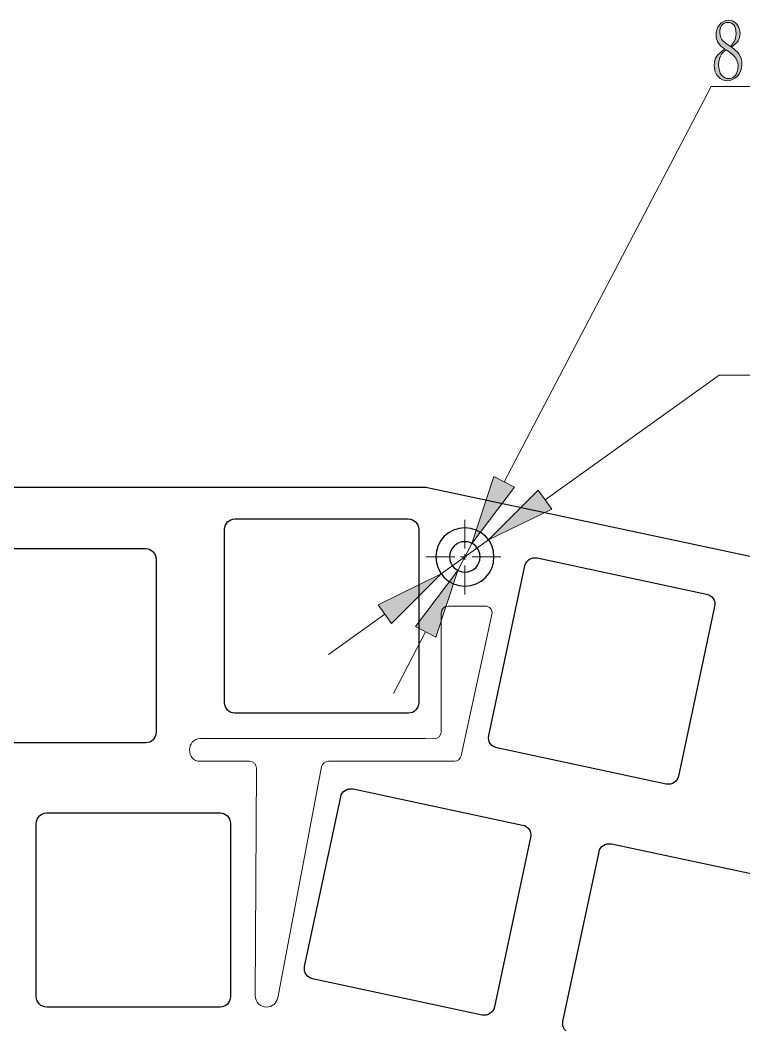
# Model space of a CAD drawing. Header units: inches. Extents: x 57 to 395, y 104 to 257.
# Drawn here: x 114.6 to 166.8, y 182.8 to 255.2 of the extents above; entities that cross this region are included whole.
import ezdxf

# ---------------------------------------------------------------- set-up
doc = ezdxf.new("R2010")
doc.units = ezdxf.units.IN
doc.header["$MEASUREMENT"] = 0
doc.linetypes.add('AI-Linetype-1', pattern=[3.308389, 2.067743, -0.413549, 0.413549, -0.413549])
doc.linetypes.add('AI-Linetype-2', pattern=[3.308389, 2.067743, -0.413549, 0.413549, -0.413549])
doc.layers.add('_U+56FE_U+5C42 5', color=7, linetype='Continuous')
doc.layers.add('center_line', color=7, linetype='Continuous')

# ---------------------------------------------------------------- blocks, each defined once
blk = doc.blocks.new('block 21')
at = {"color": 7, "lineweight": 25}
blk.add_open_spline([(151.387, 196.323), (151.473, 196.728), (151.215, 197.127), (150.81, 197.213), (150.81, 197.213), (138.583, 199.812), (138.583, 199.812), (138.178, 199.898), (137.779, 199.639), (137.693, 199.234), (137.693, 199.234), (135.094, 187.007), (135.094, 187.007), (135.008, 186.602), (135.267, 186.204), (135.672, 186.118), (135.672, 186.118), (147.899, 183.519), (147.899, 183.519), (148.304, 183.433), (148.702, 183.691), (148.788, 184.096), (148.788, 184.096), (151.387, 196.323), (151.387, 196.323)], degree=3, knots=[0, 0, 0, 0, 1, 1, 1, 2, 2, 2, 3, 3, 3, 4, 4, 4, 5, 5, 5, 6, 6, 6, 7, 7, 7, 8, 8, 8, 8], dxfattribs=at)
blk = doc.blocks.new('block 22')
at = {"color": 7, "lineweight": 25}
blk.add_open_spline([(166.533, 179.558), (166.938, 179.472), (167.336, 179.73), (167.422, 180.136), (167.422, 180.136), (170.021, 192.362), (170.021, 192.362), (170.107, 192.768), (169.848, 193.166), (169.443, 193.252), (169.443, 193.252), (157.216, 195.851), (157.216, 195.851), (156.811, 195.937), (156.413, 195.678), (156.327, 195.273), (156.327, 195.273), (153.728, 183.046), (153.728, 183.046), (153.642, 182.641), (153.901, 182.243), (154.306, 182.157), (154.306, 182.157), (166.533, 179.558), (166.533, 179.558)], degree=3, knots=[0, 0, 0, 0, 1, 1, 1, 2, 2, 2, 3, 3, 3, 4, 4, 4, 5, 5, 5, 6, 6, 6, 7, 7, 7, 8, 8, 8, 8], dxfattribs=at)
blk = doc.blocks.new('block 26')
at = {"color": 7, "lineweight": 25}
blk.add_open_spline([(129.741, 184.835), (129.741, 184.835), (129.741, 197.335), (129.741, 197.335), (129.741, 197.749), (129.405, 198.085), (128.991, 198.085), (128.991, 198.085), (116.491, 198.085), (116.491, 198.085), (116.077, 198.085), (115.741, 197.749), (115.741, 197.335), (115.741, 197.335), (115.741, 184.835), (115.741, 184.835), (115.741, 184.421), (116.077, 184.085), (116.491, 184.085), (116.491, 184.085), (128.991, 184.085), (128.991, 184.085), (129.405, 184.085), (129.741, 184.421), (129.741, 184.835)], degree=3, knots=[0, 0, 0, 0, 1, 1, 1, 2, 2, 2, 3, 3, 3, 4, 4, 4, 5, 5, 5, 6, 6, 6, 7, 7, 7, 8, 8, 8, 8], dxfattribs=at)
blk = doc.blocks.new('block 28')
at = {"color": 7, "lineweight": 25}
blk.add_open_spline([(151.863, 216.462), (151.458, 216.548), (151.059, 216.289), (150.973, 215.884), (150.973, 215.884), (148.374, 203.657), (148.374, 203.657), (148.288, 203.252), (148.547, 202.854), (148.952, 202.768), (148.952, 202.768), (161.179, 200.169), (161.179, 200.169), (161.584, 200.083), (161.982, 200.341), (162.068, 200.746), (162.068, 200.746), (164.667, 212.973), (164.667, 212.973), (164.753, 213.378), (164.495, 213.777), (164.09, 213.863), (164.09, 213.863), (151.863, 216.462), (151.863, 216.462)], degree=3, knots=[0, 0, 0, 0, 1, 1, 1, 2, 2, 2, 3, 3, 3, 4, 4, 4, 5, 5, 5, 6, 6, 6, 7, 7, 7, 8, 8, 8, 8], dxfattribs=at)
blk = doc.blocks.new('block 33')
at = {"color": 7, "lineweight": 25}
blk.add_open_spline([(124.381, 203.885), (124.381, 203.885), (124.381, 216.385), (124.381, 216.385), (124.381, 216.799), (124.045, 217.135), (123.631, 217.135), (123.631, 217.135), (111.131, 217.135), (111.131, 217.135), (110.717, 217.135), (110.381, 216.799), (110.381, 216.385), (110.381, 216.385), (110.381, 203.885), (110.381, 203.885), (110.381, 203.471), (110.717, 203.135), (111.131, 203.135), (111.131, 203.135), (123.631, 203.135), (123.631, 203.135), (124.045, 203.135), (124.381, 203.471), (124.381, 203.885)], degree=3, knots=[0, 0, 0, 0, 1, 1, 1, 2, 2, 2, 3, 3, 3, 4, 4, 4, 5, 5, 5, 6, 6, 6, 7, 7, 7, 8, 8, 8, 8], dxfattribs=at)
blk = doc.blocks.new('block 71')
at = {"color": 7, "lineweight": 25}
blk.add_open_spline([(145.552, 216.537), (145.552, 217.145), (146.045, 217.637), (146.652, 217.637), (147.26, 217.637), (147.752, 217.145), (147.752, 216.537), (147.752, 215.93), (147.26, 215.437), (146.652, 215.437), (146.045, 215.437), (145.552, 215.93), (145.552, 216.537)], degree=3, knots=[0, 0, 0, 0, 1, 1, 1, 2, 2, 2, 3, 3, 3, 4, 4, 4, 4], dxfattribs=at)
blk = doc.blocks.new('block 84')
at = {"color": 7, "lineweight": 25}
blk.add_open_spline([(143.321, 206.025), (143.321, 206.025), (143.321, 218.525), (143.321, 218.525), (143.321, 218.939), (142.985, 219.275), (142.571, 219.275), (142.571, 219.275), (130.071, 219.275), (130.071, 219.275), (129.657, 219.275), (129.321, 218.939), (129.321, 218.525), (129.321, 218.525), (129.321, 206.025), (129.321, 206.025), (129.321, 205.611), (129.657, 205.275), (130.071, 205.275), (130.071, 205.275), (142.571, 205.275), (142.571, 205.275), (142.985, 205.275), (143.321, 205.611), (143.321, 206.025)], degree=3, knots=[0, 0, 0, 0, 1, 1, 1, 2, 2, 2, 3, 3, 3, 4, 4, 4, 5, 5, 5, 6, 6, 6, 7, 7, 7, 8, 8, 8, 8], dxfattribs=at)
blk = doc.blocks.new('block 96')
at = {"color": 7, "lineweight": 25}
blk.add_open_spline([(143.825, 221.555), (143.825, 221.555), (77.606, 221.555), (77.606, 221.555), (77.606, 221.555), (77.043, 225.279), (77.043, 225.279), (76.932, 226.013), (76.302, 226.555), (75.56, 226.555), (75.56, 226.555), (67.733, 226.555), (67.733, 226.555), (66.905, 226.555), (66.233, 225.884), (66.233, 225.055), (66.233, 225.055), (66.233, 209.025), (66.233, 209.025), (66.233, 208.197), (65.562, 207.525), (64.733, 207.525), (64.733, 207.525), (58.7, 207.525), (58.7, 207.525), (57.871, 207.525), (57.2, 206.854), (57.2, 206.025), (57.2, 206.025), (57.2, 160.183), (57.2, 160.183), (57.2, 159.907), (57.424, 159.683), (57.7, 159.683), (57.7, 159.683), (68.702, 159.683), (68.702, 159.683), (69.531, 159.683), (70.202, 159.011), (70.202, 158.183), (70.202, 158.183), (70.202, 122.255), (70.202, 122.255), (70.202, 121.427), (70.874, 120.755), (71.702, 120.755), (71.702, 120.755), (75.56, 120.755), (75.56, 120.755), (76.302, 120.755), (76.932, 121.297), (77.043, 122.031), (77.043, 122.031), (77.606, 125.755), (77.606, 125.755), (77.606, 125.755), (133.703, 125.755), (133.703, 125.755), (134.807, 125.755), (135.703, 126.651), (135.703, 127.755), (135.703, 127.758), (135.703, 127.761), (135.703, 127.764), (135.703, 127.764), (135.7, 128.359), (135.7, 128.359), (135.688, 129.768), (136.658, 130.996), (138.033, 131.31), (139.648, 131.678), (141.256, 130.668), (141.625, 129.052), (141.625, 129.052), (142.605, 124.757), (142.605, 124.757), (142.779, 123.998), (143.377, 123.408), (144.139, 123.246), (144.139, 123.246), (191.002, 113.285), (191.002, 113.285), (191.002, 113.285), (190.754, 109.123), (190.754, 109.123), (190.71, 108.382), (191.214, 107.721), (191.939, 107.566), (191.939, 107.566), (206.061, 104.565), (206.061, 104.565), (206.871, 104.392), (207.668, 104.91), (207.84, 105.72), (207.84, 105.72), (216.309, 145.561), (216.309, 145.561), (216.481, 146.372), (215.964, 147.168), (215.153, 147.34), (215.153, 147.34), (208.36, 148.784), (208.36, 148.784), (207.82, 148.899), (207.475, 149.43), (207.59, 149.97), (207.59, 149.97), (212.655, 173.8), (212.655, 173.8), (214.283, 174.108), (215.354, 175.677), (215.046, 177.305), (214.9, 178.08), (214.454, 178.766), (213.806, 179.215), (213.806, 179.215), (215.031, 184.98), (215.031, 184.98), (215.146, 185.52), (215.677, 185.865), (216.217, 185.75), (216.217, 185.75), (218.42, 185.282), (218.42, 185.282), (219.231, 185.109), (220.027, 185.627), (220.2, 186.437), (220.2, 186.437), (223.728, 203.038), (223.728, 203.038), (223.9, 203.848), (223.383, 204.644), (222.573, 204.817), (222.573, 204.817), (205.463, 208.454), (205.463, 208.454), (205.463, 208.454), (205.688, 212.234), (205.688, 212.234), (205.732, 212.975), (205.229, 213.636), (204.503, 213.791), (204.503, 213.791), (191.717, 216.508), (191.717, 216.508), (190.991, 216.663), (190.262, 216.263), (190.001, 215.569), (190.001, 215.569), (188.669, 212.023), (188.669, 212.023), (188.669, 212.023), (143.825, 221.555), (143.825, 221.555)], degree=3, knots=[0, 0, 0, 0, 1, 1, 1, 2, 2, 2, 3, 3, 3, 4, 4, 4, 5, 5, 5, 6, 6, 6, 7, 7, 7, 8, 8, 8, 9, 9, 9, 10, 10, 10, 11, 11, 11, 12, 12, 12, 13, 13, 13, 14, 14, 14, 15, 15, 15, 16, 16, 16, 17, 17, 17, 18, 18, 18, 19, 19, 19, 20, 20, 20, 21, 21, 21, 22, 22, 22, 23, 23, 23, 24, 24, 24, 25, 25, 25, 26, 26, 26, 27, 27, 27, 28, 28, 28, 29, 29, 29, 30, 30, 30, 31, 31, 31, 32, 32, 32, 33, 33, 33, 34, 34, 34, 35, 35, 35, 36, 36, 36, 37, 37, 37, 38, 38, 38, 39, 39, 39, 40, 40, 40, 41, 41, 41, 42, 42, 42, 43, 43, 43, 44, 44, 44, 45, 45, 45, 46, 46, 46, 47, 47, 47, 48, 48, 48, 49, 49, 49, 50, 50, 50, 51, 51, 51, 51], dxfattribs=at)
blk = doc.blocks.new('block 171')
at = {"color": 4, "lineweight": 15}
blk.add_lwpolyline([(185.673, 250.439), (164.411, 250.439)], dxfattribs=at)
blk = doc.blocks.new('block 172')
at = {"color": 4, "lineweight": 15}
blk.add_lwpolyline([(164.411, 250.439), (149.483, 221.941)], dxfattribs=at)
blk = doc.blocks.new('block 173')
at = {"color": 4, "lineweight": 15}
blk.add_lwpolyline([(143.822, 211.134), (141.501, 206.705)], dxfattribs=at)
blk = doc.blocks.new('block 174')
at = {"lineweight": 0}
blk.add_open_spline([(166.504, 254.258), (166.504, 254.074), (166.459, 253.87), (166.357, 253.728), (166.335, 253.665), (166.176, 253.531), (165.888, 253.276), (166.306, 252.979), (166.634, 252.69), (166.634, 252.047), (166.634, 251.292), (166.052, 250.861), (165.611, 250.861), (165.08, 250.861), (164.633, 251.278), (164.639, 251.991), (164.633, 252.492), (164.876, 252.789), (165.402, 253.142), (165.035, 253.368), (164.769, 253.714), (164.769, 254.159), (164.769, 254.661), (165.114, 255.233), (165.673, 255.233), (166.165, 255.233), (166.504, 254.766), (166.504, 254.258)], degree=3, knots=[0, 0, 0, 0, 1, 1, 1, 2, 2, 2, 3, 3, 3, 4, 4, 4, 5, 5, 5, 6, 6, 6, 7, 7, 7, 8, 8, 8, 9, 9, 9, 9], dxfattribs=at)
blk = doc.blocks.new('block 175')
at = {"lineweight": 0}
blk.add_open_spline([(166.357, 251.949), (166.357, 252.485), (165.894, 252.838), (165.498, 253.079), (165.148, 252.86), (164.95, 252.485), (164.95, 252.026), (164.95, 251.369), (165.272, 251.016), (165.685, 251.016), (166.024, 251.016), (166.357, 251.299), (166.357, 251.949)], degree=3, knots=[0, 0, 0, 0, 1, 1, 1, 2, 2, 2, 3, 3, 3, 4, 4, 4, 4], dxfattribs=at)
blk = doc.blocks.new('block 176')
at = {"lineweight": 0}
blk.add_open_spline([(165.046, 254.357), (165.046, 253.778), (165.413, 253.573), (165.803, 253.34), (166.035, 253.552), (166.21, 253.827), (166.21, 254.244), (166.21, 254.837), (165.95, 255.07), (165.634, 255.07), (165.182, 255.07), (165.046, 254.674), (165.046, 254.357)], degree=3, knots=[0, 0, 0, 0, 1, 1, 1, 2, 2, 2, 3, 3, 3, 4, 4, 4, 4], dxfattribs=at)
blk = doc.blocks.new('block 177')
at = {"lineweight": 0}
blk.add_open_spline([(166.504, 254.258), (166.504, 254.074), (166.459, 253.87), (166.357, 253.728), (166.335, 253.665), (166.176, 253.531), (165.888, 253.276), (166.306, 252.979), (166.634, 252.69), (166.634, 252.047), (166.634, 251.292), (166.052, 250.861), (165.611, 250.861), (165.08, 250.861), (164.633, 251.278), (164.639, 251.991), (164.633, 252.492), (164.876, 252.789), (165.402, 253.142), (165.035, 253.368), (164.769, 253.714), (164.769, 254.159), (164.769, 254.661), (165.114, 255.233), (165.673, 255.233), (166.165, 255.233), (166.504, 254.766), (166.504, 254.258)], degree=3, knots=[0, 0, 0, 0, 1, 1, 1, 2, 2, 2, 3, 3, 3, 4, 4, 4, 5, 5, 5, 6, 6, 6, 7, 7, 7, 8, 8, 8, 9, 9, 9, 9], dxfattribs=at)
blk = doc.blocks.new('block 178')
at = {"lineweight": 0}
blk.add_open_spline([(166.357, 251.949), (166.357, 252.485), (165.894, 252.838), (165.498, 253.079), (165.148, 252.86), (164.95, 252.485), (164.95, 252.026), (164.95, 251.369), (165.272, 251.016), (165.685, 251.016), (166.024, 251.016), (166.357, 251.299), (166.357, 251.949)], degree=3, knots=[0, 0, 0, 0, 1, 1, 1, 2, 2, 2, 3, 3, 3, 4, 4, 4, 4], dxfattribs=at)
blk = doc.blocks.new('block 179')
at = {"lineweight": 0}
blk.add_open_spline([(165.046, 254.357), (165.046, 253.778), (165.413, 253.573), (165.803, 253.34), (166.035, 253.552), (166.21, 253.827), (166.21, 254.244), (166.21, 254.837), (165.95, 255.07), (165.634, 255.07), (165.182, 255.07), (165.046, 254.674), (165.046, 254.357)], degree=3, knots=[0, 0, 0, 0, 1, 1, 1, 2, 2, 2, 3, 3, 3, 4, 4, 4, 4], dxfattribs=at)
blk = doc.blocks.new('block 180')
h = blk.add_hatch(color=2)
h.dxf.hatch_style = 2
edge = h.paths.add_edge_path()
edge.add_spline(control_points=[(166.504, 254.258), (166.504, 254.074), (166.459, 253.87), (166.357, 253.728), (166.335, 253.665), (166.176, 253.531), (165.888, 253.276), (166.306, 252.979), (166.634, 252.69), (166.634, 252.047), (166.634, 251.292), (166.052, 250.861), (165.611, 250.861), (165.08, 250.861), (164.633, 251.278), (164.639, 251.991), (164.633, 252.492), (164.876, 252.789), (165.402, 253.142), (165.035, 253.368), (164.769, 253.714), (164.769, 254.159), (164.769, 254.661), (165.114, 255.233), (165.673, 255.233), (166.165, 255.233), (166.504, 254.766), (166.504, 254.258)], knot_values=[0, 0, 0, 0, 1, 1, 1, 2, 2, 2, 3, 3, 3, 4, 4, 4, 5, 5, 5, 6, 6, 6, 7, 7, 7, 8, 8, 8, 9, 9, 9, 9], degree=3, periodic=1)
edge = h.paths.add_edge_path()
edge.add_spline(control_points=[(166.357, 251.949), (166.357, 252.485), (165.894, 252.838), (165.498, 253.079), (165.148, 252.86), (164.95, 252.485), (164.95, 252.026), (164.95, 251.369), (165.272, 251.016), (165.685, 251.016), (166.024, 251.016), (166.357, 251.299), (166.357, 251.949)], knot_values=[0, 0, 0, 0, 1, 1, 1, 2, 2, 2, 3, 3, 3, 4, 4, 4, 4], degree=3, periodic=1)
edge = h.paths.add_edge_path()
edge.add_spline(control_points=[(165.046, 254.357), (165.046, 253.778), (165.413, 253.573), (165.803, 253.34), (166.035, 253.552), (166.21, 253.827), (166.21, 254.244), (166.21, 254.837), (165.95, 255.07), (165.634, 255.07), (165.182, 255.07), (165.046, 254.674), (165.046, 254.357)], knot_values=[0, 0, 0, 0, 1, 1, 1, 2, 2, 2, 3, 3, 3, 4, 4, 4, 4], degree=3, periodic=1)
at = {"lineweight": 0}
for points, knots in [([(166.504, 254.258), (166.504, 254.074), (166.459, 253.87), (166.357, 253.728), (166.335, 253.665), (166.176, 253.531), (165.888, 253.276), (166.306, 252.979), (166.634, 252.69), (166.634, 252.047), (166.634, 251.292), (166.052, 250.861), (165.611, 250.861), (165.08, 250.861), (164.633, 251.278), (164.639, 251.991), (164.633, 252.492), (164.876, 252.789), (165.402, 253.142), (165.035, 253.368), (164.769, 253.714), (164.769, 254.159), (164.769, 254.661), (165.114, 255.233), (165.673, 255.233), (166.165, 255.233), (166.504, 254.766), (166.504, 254.258)], [0, 0, 0, 0, 1, 1, 1, 2, 2, 2, 3, 3, 3, 4, 4, 4, 5, 5, 5, 6, 6, 6, 7, 7, 7, 8, 8, 8, 9, 9, 9, 9]), ([(165.046, 254.357), (165.046, 253.778), (165.413, 253.573), (165.803, 253.34), (166.035, 253.552), (166.21, 253.827), (166.21, 254.244), (166.21, 254.837), (165.95, 255.07), (165.634, 255.07), (165.182, 255.07), (165.046, 254.674), (165.046, 254.357)], [0, 0, 0, 0, 1, 1, 1, 2, 2, 2, 3, 3, 3, 4, 4, 4, 4]), ([(166.357, 251.949), (166.357, 252.485), (165.894, 252.838), (165.498, 253.079), (165.148, 252.86), (164.95, 252.485), (164.95, 252.026), (164.95, 251.369), (165.272, 251.016), (165.685, 251.016), (166.024, 251.016), (166.357, 251.299), (166.357, 251.949)], [0, 0, 0, 0, 1, 1, 1, 2, 2, 2, 3, 3, 3, 4, 4, 4, 4])]:
    blk.add_open_spline(points, degree=3, knots=knots, dxfattribs=at)
blk = doc.blocks.new('block 200')
at = {"color": 4, "lineweight": 15}
blk.add_lwpolyline([(146.142, 215.563), (147.163, 217.512)], dxfattribs=at)
blk = doc.blocks.new('block 201')
at = {"lineweight": 0}
blk.add_lwpolyline([(143.083, 211.521), (146.142, 215.563), (144.56, 210.747), (143.083, 211.521)], dxfattribs=at)
blk = doc.blocks.new('block 202')
at = {"lineweight": 0}
blk.add_lwpolyline([(143.083, 211.521), (146.142, 215.563), (144.56, 210.747), (143.083, 211.521)], dxfattribs=at)
blk = doc.blocks.new('block 203')
h = blk.add_hatch(color=4)
h.dxf.hatch_style = 2
h.paths.add_polyline_path([(143.083, 211.521), (146.142, 215.563), (144.56, 210.747)])
at = {"lineweight": 0}
blk.add_lwpolyline([(143.083, 211.521), (146.142, 215.563), (144.56, 210.747), (143.083, 211.521), (143.083, 211.521)], dxfattribs=at)
blk = doc.blocks.new('block 204')
at = {"lineweight": 0}
blk.add_lwpolyline([(148.745, 222.328), (147.163, 217.512), (150.221, 221.554), (148.745, 222.328)], dxfattribs=at)
blk = doc.blocks.new('block 205')
at = {"lineweight": 0}
blk.add_lwpolyline([(148.745, 222.328), (147.163, 217.512), (150.221, 221.554), (148.745, 222.328)], dxfattribs=at)
blk = doc.blocks.new('block 206')
h = blk.add_hatch(color=4)
h.dxf.hatch_style = 2
h.paths.add_polyline_path([(148.745, 222.328), (147.163, 217.512), (150.221, 221.554)])
at = {"lineweight": 0}
blk.add_lwpolyline([(148.745, 222.328), (147.163, 217.512), (150.221, 221.554), (148.745, 222.328), (148.745, 222.328)], dxfattribs=at)
blk = doc.blocks.new('block 207')
at = {"color": 7, "lineweight": 25}
blk.add_open_spline([(144.552, 216.537), (144.552, 217.697), (145.492, 218.637), (146.652, 218.637), (147.812, 218.637), (148.752, 217.697), (148.752, 216.537), (148.752, 215.378), (147.812, 214.437), (146.652, 214.437), (145.492, 214.437), (144.552, 215.378), (144.552, 216.537)], degree=3, knots=[0, 0, 0, 0, 1, 1, 1, 2, 2, 2, 3, 3, 3, 4, 4, 4, 4], dxfattribs=at)
blk = doc.blocks.new('block 208')
at = {"color": 4, "lineweight": 15}
blk.add_lwpolyline([(205.199, 229.638), (165.002, 229.638)], dxfattribs=at)
blk = doc.blocks.new('block 209')
at = {"color": 4, "lineweight": 15}
blk.add_lwpolyline([(165.002, 229.638), (152.431, 220.663)], dxfattribs=at)
blk = doc.blocks.new('block 210')
at = {"color": 4, "lineweight": 15}
blk.add_lwpolyline([(140.874, 212.412), (136.804, 209.507)], dxfattribs=at)
blk = doc.blocks.new('block 267')
at = {"color": 4, "lineweight": 15}
blk.add_lwpolyline([(144.943, 215.317), (148.361, 217.758)], dxfattribs=at)
blk = doc.blocks.new('block 268')
at = {"lineweight": 0}
blk.add_lwpolyline([(140.389, 213.09), (144.943, 215.317), (141.358, 211.734), (140.389, 213.09)], dxfattribs=at)
blk = doc.blocks.new('block 269')
at = {"lineweight": 0}
blk.add_lwpolyline([(140.389, 213.09), (144.943, 215.317), (141.358, 211.734), (140.389, 213.09)], dxfattribs=at)
blk = doc.blocks.new('block 270')
h = blk.add_hatch(color=4)
h.dxf.hatch_style = 2
h.paths.add_polyline_path([(140.389, 213.09), (144.943, 215.317), (141.358, 211.734)])
at = {"lineweight": 0}
blk.add_lwpolyline([(140.389, 213.09), (144.943, 215.317), (141.358, 211.734), (140.389, 213.09), (140.389, 213.09)], dxfattribs=at)
blk = doc.blocks.new('block 271')
at = {"lineweight": 0}
blk.add_lwpolyline([(151.946, 221.341), (148.361, 217.758), (152.915, 219.985), (151.946, 221.341)], dxfattribs=at)
blk = doc.blocks.new('block 272')
at = {"lineweight": 0}
blk.add_lwpolyline([(151.946, 221.341), (148.361, 217.758), (152.915, 219.985), (151.946, 221.341)], dxfattribs=at)
blk = doc.blocks.new('block 273')
h = blk.add_hatch(color=4)
h.dxf.hatch_style = 2
h.paths.add_polyline_path([(151.946, 221.341), (148.361, 217.758), (152.915, 219.985)])
at = {"lineweight": 0}
blk.add_lwpolyline([(151.946, 221.341), (148.361, 217.758), (152.915, 219.985), (151.946, 221.341), (151.946, 221.341)], dxfattribs=at)
blk = doc.blocks.new('block 285')
at = {"layer": 'Defpoints', "lineweight": 0}
blk.add_lwpolyline([(147.163, 217.512), (147.163, 217.512)], dxfattribs=at)
blk = doc.blocks.new('block 286')
at = {"layer": 'Defpoints', "lineweight": 0}
blk.add_lwpolyline([(146.142, 215.563), (146.142, 215.563)], dxfattribs=at)
blk = doc.blocks.new('block 287')
at = {"layer": 'Defpoints', "lineweight": 0}
blk.add_lwpolyline([(148.361, 217.758), (148.361, 217.758)], dxfattribs=at)
blk = doc.blocks.new('block 288')
at = {"layer": 'Defpoints', "lineweight": 0}
blk.add_lwpolyline([(144.943, 215.317), (144.943, 215.317)], dxfattribs=at)
blk = doc.blocks.new('block 289')
at = {"layer": 'center_line', "color": 1, "linetype": 'AI-Linetype-1', "lineweight": 15}
blk.add_lwpolyline([(143.863, 216.537), (149.441, 216.537)], dxfattribs=at)
blk = doc.blocks.new('block 290')
at = {"layer": 'center_line', "color": 1, "linetype": 'AI-Linetype-2', "lineweight": 15}
blk.add_lwpolyline([(146.652, 213.84), (146.652, 219.235)], dxfattribs=at)
blk = doc.blocks.new('block 311')
at = {"layer": '_U+56FE_U+5C42 5', "color": 5, "lineweight": 18}
blk.add_open_spline([(148.607, 212.392), (148.607, 212.392), (146.386, 202.206), (146.386, 202.206), (146.338, 201.974), (146.134, 201.808), (145.897, 201.808), (145.897, 201.808), (136.811, 201.808), (136.811, 201.808), (136.573, 201.808), (136.368, 201.641), (136.321, 201.408), (136.321, 201.408), (133.15, 184.754), (133.15, 184.754), (133.077, 184.366), (132.739, 184.085), (132.344, 184.085), (131.888, 184.085), (131.52, 184.457), (131.524, 184.913), (131.524, 184.913), (131.622, 201.308), (131.622, 201.308), (131.622, 201.584), (131.398, 201.808), (131.122, 201.808), (131.122, 201.808), (127.545, 201.808), (127.545, 201.808), (127.049, 201.806), (126.795, 202.184), (126.795, 202.628), (126.795, 202.996), (127.043, 203.447), (127.592, 203.451), (127.592, 203.451), (141.608, 203.45), (144.444, 203.435), (144.721, 203.434), (144.944, 203.658), (144.944, 203.935), (144.944, 203.935), (144.944, 212.494), (144.944, 212.494), (144.944, 212.77), (145.168, 212.994), (145.444, 212.994), (145.444, 212.994), (148.118, 212.994), (148.118, 212.994), (148.435, 212.994), (148.672, 212.702), (148.607, 212.392)], degree=3, knots=[0, 0, 0, 0, 1, 1, 1, 2, 2, 2, 3, 3, 3, 4, 4, 4, 5, 5, 5, 6, 6, 6, 7, 7, 7, 8, 8, 8, 9, 9, 9, 10, 10, 10, 11, 11, 11, 12, 12, 12, 13, 13, 13, 14, 14, 14, 15, 15, 15, 16, 16, 16, 17, 17, 17, 18, 18, 18, 18], dxfattribs=at)

msp = doc.modelspace()

# ---------------------------------------------------------------- block references
for name in ['block 174', 'block 177', 'block 180', 'block 176', 'block 179', 'block 175', 'block 178', 'block 172', 'block 171', 'block 209', 'block 208', 'block 96', 'block 204', 'block 205', 'block 206', 'block 271', 'block 272', 'block 273', 'block 84', 'block 207', 'block 267', 'block 71', 'block 200', 'block 33', 'block 28', 'block 268', 'block 269', 'block 270', 'block 201', 'block 202', 'block 203', 'block 210', 'block 173', 'block 21', 'block 26', 'block 22']:
    msp.add_blockref(name, (0, 0))
at = {"layer": '_U+56FE_U+5C42 5'}
msp.add_blockref('block 311', (0, 0), dxfattribs=at)
at = {"layer": 'center_line'}
for name in ['block 290', 'block 289']:
    msp.add_blockref(name, (0, 0), dxfattribs=at)
at = {"layer": 'Defpoints'}
for name in ['block 285', 'block 287', 'block 288', 'block 286']:
    msp.add_blockref(name, (0, 0), dxfattribs=at)

doc.saveas('drawing.dxf')
